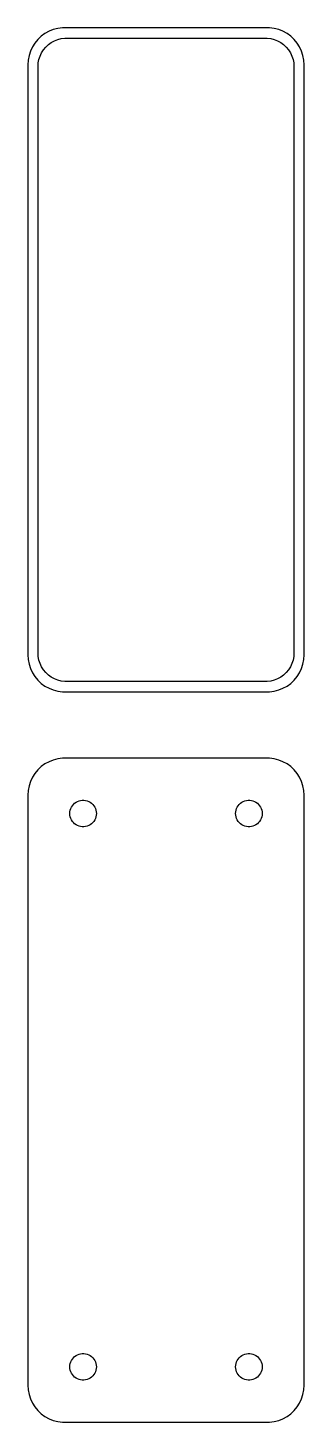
# Model space of a CAD drawing. Header units: metres. Extents: x -19 to 19, y 54 to 243.
import ezdxf

# ---------------------------------------------------------------- set-up
doc = ezdxf.new("R2010")
doc.units = ezdxf.units.M

msp = doc.modelspace()

# ---------------------------------------------------------------- linework, layer by layer
for p, q in [((-16.4291, 242.222), (-16.9371, 241.853)), ((-15.8789, 242.524), (-16.4291, 242.222)), ((-15.2951, 242.755), (-15.8789, 242.524)), ((-14.6869, 242.911), (-15.2951, 242.755)), ((-14.0639, 242.99), (-14.6869, 242.911)), ((14.0639, 242.99), (-14.0639, 242.99)), ((14.6869, 242.911), (14.0639, 242.99)), ((15.2951, 242.755), (14.6869, 242.911)), ((15.8789, 242.524), (15.2951, 242.755)), ((16.4291, 242.222), (15.8789, 242.524)), ((16.9371, 241.853), (16.4291, 242.222)), ((-18.1315, 240.409), (-18.3989, 239.841)), ((-17.7951, 240.939), (-18.1315, 240.409)), ((-17.3948, 241.423), (-17.7951, 240.939)), ((-16.9371, 241.853), (-17.3948, 241.423)), ((-16.8908, 239.614), (-16.6305, 240.024)), ((-16.6305, 240.024), (-16.3207, 240.399)), ((-16.3207, 240.399), (-15.9665, 240.731)), ((-15.9665, 240.731), (-15.5734, 241.017)), ((-15.5734, 241.017), (-15.1475, 241.251)), ((-15.1475, 241.251), (-14.6957, 241.43)), ((-14.6957, 241.43), (-14.2251, 241.551)), ((-14.2251, 241.551), (-13.743, 241.612)), ((-13.743, 241.612), (13.743, 241.612)), ((13.743, 241.612), (14.2251, 241.551)), ((14.2251, 241.551), (14.6957, 241.43)), ((14.6957, 241.43), (15.1475, 241.251)), ((15.1475, 241.251), (15.5734, 241.017)), ((15.5734, 241.017), (15.9665, 240.731)), ((15.9665, 240.731), (16.3207, 240.399)), ((16.3207, 240.399), (16.6305, 240.024)), ((16.6305, 240.024), (16.8908, 239.614)), ((17.3948, 241.423), (16.9371, 241.853)), ((17.7951, 240.939), (17.3948, 241.423)), ((18.1315, 240.409), (17.7951, 240.939)), ((18.3989, 239.841), (18.1315, 240.409)), ((-18.7106, 238.627), (-18.75, 238)), ((-18.5929, 239.243), (-18.7106, 238.627)), ((-18.3989, 239.841), (-18.5929, 239.243)), ((-17.3695, 237.75), (-17.339, 238.235)), ((-17.339, 238.235), (-17.2479, 238.712)), ((-17.2479, 238.712), (-17.0977, 239.174)), ((-17.0977, 239.174), (-16.8908, 239.614)), ((16.8908, 239.614), (17.0977, 239.174)), ((17.0977, 239.174), (17.2479, 238.712)), ((17.2479, 238.712), (17.339, 238.235)), ((17.339, 238.235), (17.3695, 237.75)), ((18.5929, 239.243), (18.3989, 239.841)), ((18.7106, 238.627), (18.5929, 239.243)), ((18.75, 238), (18.7106, 238.627)), ((-18.75, 238), (-18.75, 158)), ((-17.3695, 158.25), (-17.3695, 237.75)), ((17.3695, 237.75), (17.3695, 158.25)), ((18.75, 158), (18.75, 238)), ((-18.75, 158), (-18.7106, 157.373)), ((-18.7106, 157.373), (-18.5929, 156.757)), ((-17.339, 157.765), (-17.3695, 158.25)), ((-17.2479, 157.288), (-17.339, 157.765)), ((-17.0977, 156.826), (-17.2479, 157.288)), ((17.2479, 157.288), (17.0977, 156.826)), ((17.339, 157.765), (17.2479, 157.288)), ((17.3695, 158.25), (17.339, 157.765)), ((18.5929, 156.757), (18.7106, 157.373)), ((18.7106, 157.373), (18.75, 158)), ((-18.5929, 156.757), (-18.3989, 156.159)), ((-18.3989, 156.159), (-18.1315, 155.591)), ((-18.1315, 155.591), (-17.7951, 155.061)), ((-17.7951, 155.061), (-17.3948, 154.577)), ((-16.8908, 156.386), (-17.0977, 156.826)), ((-16.6305, 155.976), (-16.8908, 156.386)), ((-16.3207, 155.601), (-16.6305, 155.976)), ((-15.9665, 155.269), (-16.3207, 155.601)), ((-15.5734, 154.983), (-15.9665, 155.269)), ((-15.1475, 154.749), (-15.5734, 154.983)), ((15.5734, 154.983), (15.1475, 154.749)), ((15.9665, 155.269), (15.5734, 154.983)), ((16.3207, 155.601), (15.9665, 155.269)), ((16.6305, 155.976), (16.3207, 155.601)), ((16.8908, 156.386), (16.6305, 155.976)), ((17.0977, 156.826), (16.8908, 156.386)), ((17.3948, 154.577), (17.7951, 155.061)), ((17.7951, 155.061), (18.1315, 155.591)), ((18.1315, 155.591), (18.3989, 156.159)), ((18.3989, 156.159), (18.5929, 156.757)), ((-17.3948, 154.577), (-16.9371, 154.147)), ((-16.9371, 154.147), (-16.4291, 153.778)), ((-16.4291, 153.778), (-15.8789, 153.476)), ((-15.8789, 153.476), (-15.2951, 153.245)), ((-15.2951, 153.245), (-14.6869, 153.089)), ((-14.6957, 154.57), (-15.1475, 154.749)), ((-14.2251, 154.449), (-14.6957, 154.57)), ((-14.6869, 153.089), (-14.0639, 153.01)), ((-13.743, 154.388), (-14.2251, 154.449)), ((13.743, 154.388), (-13.743, 154.388)), ((14.2251, 154.449), (13.743, 154.388)), ((14.0639, 153.01), (14.6869, 153.089)), ((14.6957, 154.57), (14.2251, 154.449)), ((14.6869, 153.089), (15.2951, 153.245)), ((15.1475, 154.749), (14.6957, 154.57)), ((15.2951, 153.245), (15.8789, 153.476)), ((15.8789, 153.476), (16.4291, 153.778)), ((16.4291, 153.778), (16.9371, 154.147)), ((16.9371, 154.147), (17.3948, 154.577)), ((-14.0639, 153.01), (14.0639, 153.01)), ((-15.2951, 143.755), (-15.8789, 143.524)), ((-14.6869, 143.911), (-15.2951, 143.755)), ((-14.0639, 143.99), (-14.6869, 143.911)), ((14.0639, 143.99), (-14.0639, 143.99)), ((14.6869, 143.911), (14.0639, 143.99)), ((15.2951, 143.755), (14.6869, 143.911)), ((15.8789, 143.524), (15.2951, 143.755)), ((-17.7951, 141.939), (-18.1315, 141.409)), ((-17.3948, 142.423), (-17.7951, 141.939)), ((-16.9371, 142.853), (-17.3948, 142.423)), ((-16.4291, 143.222), (-16.9371, 142.853)), ((-15.8789, 143.524), (-16.4291, 143.222)), ((16.4291, 143.222), (15.8789, 143.524)), ((16.9371, 142.853), (16.4291, 143.222)), ((17.3948, 142.423), (16.9371, 142.853)), ((17.7951, 141.939), (17.3948, 142.423)), ((18.1315, 141.409), (17.7951, 141.939)), ((-18.5929, 140.243), (-18.7106, 139.627)), ((-18.3989, 140.841), (-18.5929, 140.243)), ((-18.1315, 141.409), (-18.3989, 140.841)), ((18.3989, 140.841), (18.1315, 141.409)), ((18.5929, 140.243), (18.3989, 140.841)), ((18.7106, 139.627), (18.5929, 140.243)), ((-18.7106, 139.627), (-18.75, 139)), ((-18.75, 139), (-18.75, 59)), ((-12.3974, 137.887), (-12.2145, 138.02)), ((-12.2145, 138.02), (-12.0164, 138.129)), ((-12.0164, 138.129), (-11.8062, 138.212)), ((-11.8062, 138.212), (-11.5873, 138.268)), ((-11.5873, 138.268), (-11.363, 138.296)), ((-11.363, 138.296), (-11.137, 138.296)), ((-11.137, 138.296), (-10.9127, 138.268)), ((-10.9127, 138.268), (-10.6938, 138.212)), ((-10.6938, 138.212), (-10.4836, 138.129)), ((-10.4836, 138.129), (-10.2855, 138.02)), ((-10.2855, 138.02), (-10.1026, 137.887)), ((10.1026, 137.887), (10.2855, 138.02)), ((10.2855, 138.02), (10.4836, 138.129)), ((10.4836, 138.129), (10.6938, 138.212)), ((10.6938, 138.212), (10.9127, 138.268)), ((10.9127, 138.268), (11.137, 138.296)), ((11.137, 138.296), (11.363, 138.296)), ((11.363, 138.296), (11.5873, 138.268)), ((11.5873, 138.268), (11.8062, 138.212)), ((11.8062, 138.212), (12.0164, 138.129)), ((12.0164, 138.129), (12.2145, 138.02)), ((12.2145, 138.02), (12.3974, 137.887)), ((18.75, 139), (18.7106, 139.627)), ((18.75, 59), (18.75, 139)), ((-13.05, 136.5), (-13.0358, 136.726)), ((-13.0358, 136.274), (-13.05, 136.5)), ((-13.0358, 136.726), (-12.9934, 136.948)), ((-12.9934, 136.052), (-13.0358, 136.274)), ((-12.9934, 136.948), (-12.9236, 137.163)), ((-12.9236, 137.163), (-12.8273, 137.367)), ((-12.8273, 137.367), (-12.7062, 137.558)), ((-12.7062, 137.558), (-12.5621, 137.732)), ((-12.5621, 137.732), (-12.3974, 137.887)), ((-10.1026, 137.887), (-9.93785, 137.732)), ((-9.93785, 137.732), (-9.79376, 137.558)), ((-9.79376, 137.558), (-9.67264, 137.367)), ((-9.67264, 137.367), (-9.5764, 137.163)), ((-9.5764, 137.163), (-9.50655, 136.948)), ((-9.50655, 136.948), (-9.46419, 136.726)), ((-9.46419, 136.274), (-9.50655, 136.052)), ((-9.46419, 136.726), (-9.45, 136.5)), ((-9.45, 136.5), (-9.46419, 136.274)), ((9.45, 136.5), (9.46419, 136.726)), ((9.46419, 136.274), (9.45, 136.5)), ((9.46419, 136.726), (9.50655, 136.948)), ((9.50655, 136.052), (9.46419, 136.274)), ((9.50655, 136.948), (9.5764, 137.163)), ((9.5764, 137.163), (9.67264, 137.367)), ((9.67264, 137.367), (9.79376, 137.558)), ((9.79376, 137.558), (9.93785, 137.732)), ((9.93785, 137.732), (10.1026, 137.887)), ((12.3974, 137.887), (12.5621, 137.732)), ((12.5621, 137.732), (12.7062, 137.558)), ((12.7062, 137.558), (12.8273, 137.367)), ((12.8273, 137.367), (12.9236, 137.163)), ((12.9236, 137.163), (12.9934, 136.948)), ((12.9934, 136.948), (13.0358, 136.726)), ((13.0358, 136.274), (12.9934, 136.052)), ((13.0358, 136.726), (13.05, 136.5)), ((13.05, 136.5), (13.0358, 136.274)), ((-12.9236, 135.837), (-12.9934, 136.052)), ((-12.8273, 135.633), (-12.9236, 135.837)), ((-12.7062, 135.442), (-12.8273, 135.633)), ((-12.5621, 135.268), (-12.7062, 135.442)), ((-12.3974, 135.113), (-12.5621, 135.268)), ((-12.2145, 134.98), (-12.3974, 135.113)), ((-12.0164, 134.871), (-12.2145, 134.98)), ((-11.8062, 134.788), (-12.0164, 134.871)), ((-11.5873, 134.732), (-11.8062, 134.788)), ((-11.363, 134.704), (-11.5873, 134.732)), ((-11.137, 134.704), (-11.363, 134.704)), ((-10.9127, 134.732), (-11.137, 134.704)), ((-10.6938, 134.788), (-10.9127, 134.732)), ((-10.4836, 134.871), (-10.6938, 134.788)), ((-10.2855, 134.98), (-10.4836, 134.871)), ((-10.1026, 135.113), (-10.2855, 134.98)), ((-9.93785, 135.268), (-10.1026, 135.113)), ((-9.79376, 135.442), (-9.93785, 135.268)), ((-9.67264, 135.633), (-9.79376, 135.442)), ((-9.5764, 135.837), (-9.67264, 135.633)), ((-9.50655, 136.052), (-9.5764, 135.837)), ((9.5764, 135.837), (9.50655, 136.052)), ((9.67264, 135.633), (9.5764, 135.837)), ((9.79376, 135.442), (9.67264, 135.633)), ((9.93785, 135.268), (9.79376, 135.442)), ((10.1026, 135.113), (9.93785, 135.268)), ((10.2855, 134.98), (10.1026, 135.113)), ((10.4836, 134.871), (10.2855, 134.98)), ((10.6938, 134.788), (10.4836, 134.871)), ((10.9127, 134.732), (10.6938, 134.788)), ((11.137, 134.704), (10.9127, 134.732)), ((11.363, 134.704), (11.137, 134.704)), ((11.5873, 134.732), (11.363, 134.704)), ((11.8062, 134.788), (11.5873, 134.732)), ((12.0164, 134.871), (11.8062, 134.788)), ((12.2145, 134.98), (12.0164, 134.871)), ((12.3974, 135.113), (12.2145, 134.98)), ((12.5621, 135.268), (12.3974, 135.113)), ((12.7062, 135.442), (12.5621, 135.268)), ((12.8273, 135.633), (12.7062, 135.442)), ((12.9236, 135.837), (12.8273, 135.633)), ((12.9934, 136.052), (12.9236, 135.837)), ((-12.9236, 62.1626), (-12.8273, 62.3672)), ((-12.8273, 62.3672), (-12.7062, 62.558)), ((-12.7062, 62.558), (-12.5621, 62.7322)), ((-12.5621, 62.7322), (-12.3974, 62.8869)), ((-12.3974, 62.8869), (-12.2145, 63.0198)), ((-12.2145, 63.0198), (-12.0164, 63.1287)), ((-12.0164, 63.1287), (-11.8062, 63.2119)), ((-11.8062, 63.2119), (-11.5873, 63.2681)), ((-11.5873, 63.2681), (-11.363, 63.2964)), ((-11.363, 63.2964), (-11.137, 63.2964)), ((-11.137, 63.2964), (-10.9127, 63.2681)), ((-10.9127, 63.2681), (-10.6938, 63.2119)), ((-10.6938, 63.2119), (-10.4836, 63.1287)), ((-10.4836, 63.1287), (-10.2855, 63.0198)), ((-10.2855, 63.0198), (-10.1026, 62.8869)), ((-10.1026, 62.8869), (-9.93785, 62.7322)), ((-9.93785, 62.7322), (-9.79376, 62.558)), ((-9.79376, 62.558), (-9.67264, 62.3672)), ((-9.67264, 62.3672), (-9.5764, 62.1626)), ((9.5764, 62.1626), (9.67264, 62.3672)), ((9.67264, 62.3672), (9.79376, 62.558)), ((9.79376, 62.558), (9.93785, 62.7322)), ((9.93785, 62.7322), (10.1026, 62.8869)), ((10.1026, 62.8869), (10.2855, 63.0198)), ((10.2855, 63.0198), (10.4836, 63.1287)), ((10.4836, 63.1287), (10.6938, 63.2119)), ((10.6938, 63.2119), (10.9127, 63.2681)), ((10.9127, 63.2681), (11.137, 63.2964)), ((11.137, 63.2964), (11.363, 63.2964)), ((11.363, 63.2964), (11.5873, 63.2681)), ((11.5873, 63.2681), (11.8062, 63.2119)), ((11.8062, 63.2119), (12.0164, 63.1287)), ((12.0164, 63.1287), (12.2145, 63.0198)), ((12.2145, 63.0198), (12.3974, 62.8869)), ((12.3974, 62.8869), (12.5621, 62.7322)), ((12.5621, 62.7322), (12.7062, 62.558)), ((12.7062, 62.558), (12.8273, 62.3672)), ((12.8273, 62.3672), (12.9236, 62.1626)), ((-13.05, 61.5), (-13.0358, 61.7256)), ((-13.0358, 61.2744), (-13.05, 61.5)), ((-13.0358, 61.7256), (-12.9934, 61.9476)), ((-12.9934, 61.0524), (-13.0358, 61.2744)), ((-12.9934, 61.9476), (-12.9236, 62.1626)), ((-12.9236, 60.8374), (-12.9934, 61.0524)), ((-12.8273, 60.6328), (-12.9236, 60.8374)), ((-12.7062, 60.442), (-12.8273, 60.6328)), ((-9.67264, 60.6328), (-9.79376, 60.442)), ((-9.5764, 60.8374), (-9.67264, 60.6328)), ((-9.5764, 62.1626), (-9.50655, 61.9476)), ((-9.50655, 61.0524), (-9.5764, 60.8374)), ((-9.50655, 61.9476), (-9.46419, 61.7256)), ((-9.46419, 61.2744), (-9.50655, 61.0524)), ((-9.46419, 61.7256), (-9.45, 61.5)), ((-9.45, 61.5), (-9.46419, 61.2744)), ((9.45, 61.5), (9.46419, 61.7256)), ((9.46419, 61.2744), (9.45, 61.5)), ((9.46419, 61.7256), (9.50655, 61.9476)), ((9.50655, 61.0524), (9.46419, 61.2744)), ((9.50655, 61.9476), (9.5764, 62.1626)), ((9.5764, 60.8374), (9.50655, 61.0524)), ((9.67264, 60.6328), (9.5764, 60.8374)), ((9.79376, 60.442), (9.67264, 60.6328)), ((12.8273, 60.6328), (12.7062, 60.442)), ((12.9236, 60.8374), (12.8273, 60.6328)), ((12.9236, 62.1626), (12.9934, 61.9476)), ((12.9934, 61.0524), (12.9236, 60.8374)), ((12.9934, 61.9476), (13.0358, 61.7256)), ((13.0358, 61.2744), (12.9934, 61.0524)), ((13.0358, 61.7256), (13.05, 61.5)), ((13.05, 61.5), (13.0358, 61.2744)), ((-18.75, 59), (-18.7106, 58.3733)), ((-12.5621, 60.2678), (-12.7062, 60.442)), ((-12.3974, 60.1131), (-12.5621, 60.2678)), ((-12.2145, 59.9802), (-12.3974, 60.1131)), ((-12.0164, 59.8713), (-12.2145, 59.9802)), ((-11.8062, 59.7881), (-12.0164, 59.8713)), ((-11.5873, 59.7319), (-11.8062, 59.7881)), ((-11.363, 59.7036), (-11.5873, 59.7319)), ((-11.137, 59.7036), (-11.363, 59.7036)), ((-10.9127, 59.7319), (-11.137, 59.7036)), ((-10.6938, 59.7881), (-10.9127, 59.7319)), ((-10.4836, 59.8713), (-10.6938, 59.7881)), ((-10.2855, 59.9802), (-10.4836, 59.8713)), ((-10.1026, 60.1131), (-10.2855, 59.9802)), ((-9.93785, 60.2678), (-10.1026, 60.1131)), ((-9.79376, 60.442), (-9.93785, 60.2678)), ((9.93785, 60.2678), (9.79376, 60.442)), ((10.1026, 60.1131), (9.93785, 60.2678)), ((10.2855, 59.9802), (10.1026, 60.1131)), ((10.4836, 59.8713), (10.2855, 59.9802)), ((10.6938, 59.7881), (10.4836, 59.8713)), ((10.9127, 59.7319), (10.6938, 59.7881)), ((11.137, 59.7036), (10.9127, 59.7319)), ((11.363, 59.7036), (11.137, 59.7036)), ((11.5873, 59.7319), (11.363, 59.7036)), ((11.8062, 59.7881), (11.5873, 59.7319)), ((12.0164, 59.8713), (11.8062, 59.7881)), ((12.2145, 59.9802), (12.0164, 59.8713)), ((12.3974, 60.1131), (12.2145, 59.9802)), ((12.5621, 60.2678), (12.3974, 60.1131)), ((12.7062, 60.442), (12.5621, 60.2678)), ((18.7106, 58.3733), (18.75, 59)), ((-18.7106, 58.3733), (-18.5929, 57.7566)), ((-18.5929, 57.7566), (-18.3989, 57.1594)), ((-18.3989, 57.1594), (-18.1315, 56.5912)), ((18.1315, 56.5912), (18.3989, 57.1594)), ((18.3989, 57.1594), (18.5929, 57.7566)), ((18.5929, 57.7566), (18.7106, 58.3733)), ((-18.1315, 56.5912), (-17.7951, 56.0611)), ((-17.7951, 56.0611), (-17.3948, 55.5773)), ((-17.3948, 55.5773), (-16.9371, 55.1474)), ((-16.9371, 55.1474), (-16.4291, 54.7784)), ((16.4291, 54.7784), (16.9371, 55.1474)), ((16.9371, 55.1474), (17.3948, 55.5773)), ((17.3948, 55.5773), (17.7951, 56.0611)), ((17.7951, 56.0611), (18.1315, 56.5912)), ((-16.4291, 54.7784), (-15.8789, 54.4759)), ((-15.8789, 54.4759), (-15.2951, 54.2447)), ((-15.2951, 54.2447), (-14.6869, 54.0886)), ((-14.6869, 54.0886), (-14.0639, 54.0099)), ((-14.0639, 54.0099), (14.0639, 54.0099)), ((14.0639, 54.0099), (14.6869, 54.0886)), ((14.6869, 54.0886), (15.2951, 54.2447)), ((15.2951, 54.2447), (15.8789, 54.4759)), ((15.8789, 54.4759), (16.4291, 54.7784))]:
    msp.add_line(p, q)

doc.saveas('drawing.dxf')
